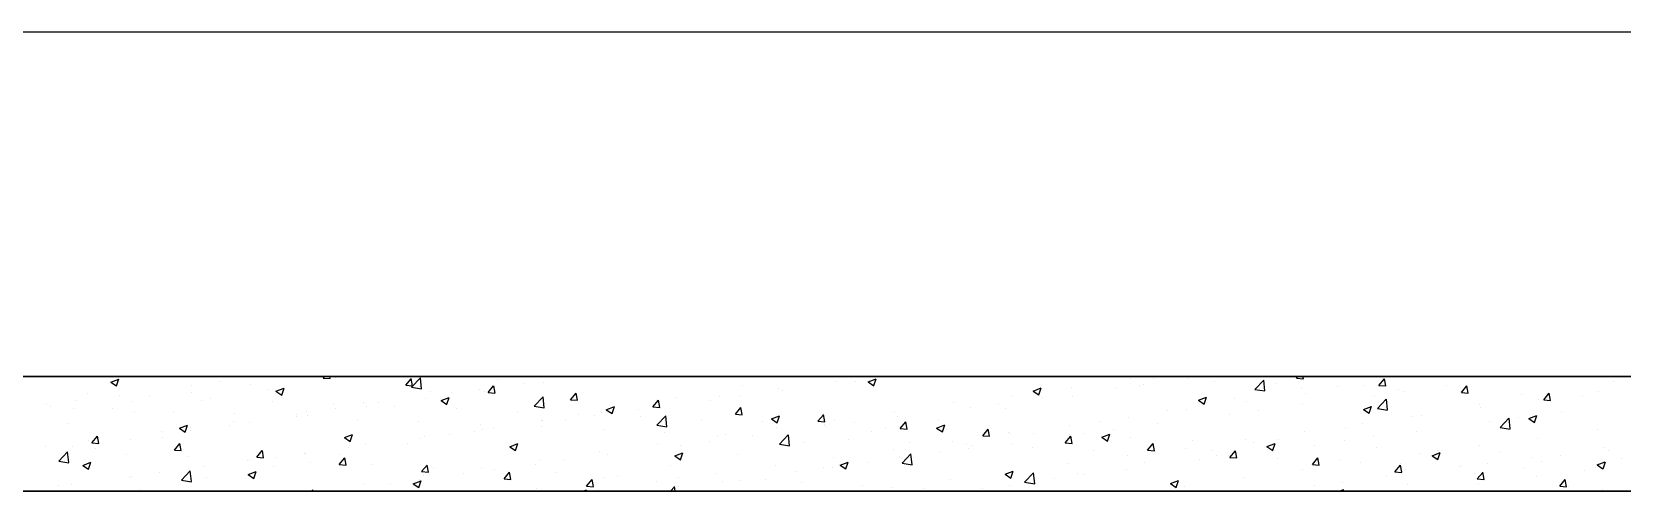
# Model space of a CAD drawing. Header units: metres. Extents: x -55 to 385, y 16 to 159.
# Drawn here: x -23.031 to -21.647, y 76.041 to 76.441 of the extents above; entities that cross this region are included whole.
import ezdxf

# ---------------------------------------------------------------- set-up
doc = ezdxf.new("R2010")
doc.units = ezdxf.units.M
doc.header["$MEASUREMENT"] = 0

msp = doc.modelspace()

# ---------------------------------------------------------------- linework, layer by layer
for p, q in [((-27.57955, 76.44066), (-20.57956, 76.44066)), ((-27.57955, 76.44066), (-20.57956, 76.44066)), ((-20.57956, 76.14066), (-27.57955, 76.14066)), ((-27.57955, 76.14066), (-20.57956, 76.14066)), ((-22.77771, 76.13918), (-22.77647, 76.14066)), ((-22.77172, 76.13869), (-22.77208, 76.14066)), ((-22.4426, 76.14066), (-22.44242, 76.14054)), ((-22.4424, 76.14057), (-22.44237, 76.14066)), ((-21.93088, 76.1391), (-21.92956, 76.14066)), ((-21.92488, 76.13861), (-21.92526, 76.14066)), ((-22.96255, 76.13567), (-22.95555, 76.13836)), ((-22.96255, 76.13567), (-22.95758, 76.13232)), ((-22.95756, 76.13235), (-22.95553, 76.13839)), ((-22.89223, 76.13251), (-22.89223, 76.13251)), ((-22.8672, 76.13581), (-22.8672, 76.13581)), ((-22.84091, 76.1336), (-22.84091, 76.1336)), ((-22.82519, 76.12947), (-22.82519, 76.12947)), ((-22.81884, 76.12766), (-22.81184, 76.13035)), ((-22.81884, 76.12766), (-22.81387, 76.12431)), ((-22.81385, 76.12434), (-22.81182, 76.13038)), ((-22.7904, 76.14), (-22.7904, 76.14)), ((-22.77771, 76.13918), (-22.77174, 76.13866)), ((-22.76687, 76.13948), (-22.76687, 76.13948)), ((-22.70599, 76.13291), (-22.70117, 76.13865)), ((-22.70599, 76.13291), (-22.70001, 76.13238)), ((-22.69999, 76.13241), (-22.70115, 76.13868)), ((-22.70101, 76.1312), (-22.69322, 76.13931)), ((-22.70101, 76.1312), (-22.69212, 76.12982)), ((-22.6921, 76.12984), (-22.6932, 76.13934)), ((-22.68459, 76.12753), (-22.68459, 76.12753)), ((-22.64138, 76.12956), (-22.64138, 76.12956)), ((-22.63782, 76.12765), (-22.63782, 76.12765)), ((-22.63426, 76.12663), (-22.62944, 76.13238)), ((-22.62827, 76.12614), (-22.62942, 76.13241)), ((-22.62627, 76.13754), (-22.62627, 76.13754)), ((-22.60351, 76.13454), (-22.60351, 76.13454)), ((-22.58589, 76.13515), (-22.58589, 76.13515)), ((-22.41313, 76.13258), (-22.41313, 76.13258)), ((-22.38196, 76.12984), (-22.38196, 76.12984)), ((-22.37769, 76.1283), (-22.37769, 76.1283)), ((-22.33145, 76.13624), (-22.33145, 76.13624)), ((-22.31454, 76.13661), (-22.31454, 76.13661)), ((-22.30368, 76.13589), (-22.29668, 76.13858)), ((-22.30368, 76.13589), (-22.29871, 76.13253)), ((-22.29869, 76.13256), (-22.29666, 76.13861)), ((-22.2895, 76.13991), (-22.2895, 76.13991)), ((-22.15997, 76.12788), (-22.15296, 76.13057)), ((-22.15997, 76.12788), (-22.15499, 76.12452)), ((-22.15497, 76.12455), (-22.15295, 76.1306)), ((-22.12694, 76.13139), (-22.12694, 76.13139)), ((-22.08872, 76.13036), (-22.08872, 76.13036)), ((-22.07559, 76.13843), (-22.07559, 76.13843)), ((-22.06735, 76.13298), (-22.06735, 76.13298)), ((-22.06369, 76.13366), (-22.06369, 76.13366)), ((-22.05546, 76.13859), (-22.05546, 76.13859)), ((-22.02581, 76.13864), (-22.02581, 76.13864)), ((-22.00208, 76.13634), (-22.00208, 76.13634)), ((-21.9672, 76.1293), (-21.95941, 76.13741)), ((-21.9672, 76.1293), (-21.95831, 76.12792)), ((-21.95829, 76.12794), (-21.95939, 76.13744)), ((-21.9487, 76.13408), (-21.9487, 76.13408)), ((-21.93088, 76.1391), (-21.9249, 76.13858)), ((-21.92675, 76.13104), (-21.92675, 76.13104)), ((-21.89531, 76.13183), (-21.89531, 76.13183)), ((-21.87251, 76.13248), (-21.87251, 76.13248)), ((-21.85915, 76.13282), (-21.85433, 76.13857)), ((-21.85915, 76.13282), (-21.85317, 76.1323)), ((-21.85315, 76.13233), (-21.85431, 76.1386)), ((-21.84193, 76.12957), (-21.84193, 76.12957)), ((-21.83787, 76.12741), (-21.83787, 76.12741)), ((-21.82057, 76.13998), (-21.82057, 76.13998)), ((-21.79999, 76.1324), (-21.79999, 76.1324)), ((-21.78855, 76.12732), (-21.78855, 76.12732)), ((-21.78742, 76.12655), (-21.7826, 76.13229)), ((-21.78143, 76.12606), (-21.78258, 76.13232)), ((-21.66799, 76.12763), (-21.66799, 76.12763)), ((-21.65528, 76.13609), (-21.65528, 76.13609)), ((-23.0183, 76.11591), (-23.0183, 76.11591)), ((-23.01473, 76.11466), (-23.01473, 76.11466)), ((-22.99326, 76.11921), (-22.99326, 76.11921)), ((-22.98243, 76.12584), (-22.98243, 76.12584)), ((-22.95539, 76.1242), (-22.95539, 76.1242)), ((-22.94419, 76.11906), (-22.94419, 76.11906)), ((-22.92905, 76.12358), (-22.92905, 76.12358)), ((-22.89226, 76.12656), (-22.89226, 76.12656)), ((-22.88351, 76.11946), (-22.88351, 76.11946)), ((-22.87567, 76.12133), (-22.87567, 76.12133)), ((-22.82228, 76.11907), (-22.82228, 76.11907)), ((-22.7689, 76.11682), (-22.7689, 76.11682)), ((-22.76744, 76.11296), (-22.76744, 76.11296)), ((-22.74291, 76.11752), (-22.74291, 76.11752)), ((-22.73968, 76.11421), (-22.73968, 76.11421)), ((-22.72957, 76.11795), (-22.72957, 76.11795)), ((-22.71552, 76.11456), (-22.71552, 76.11456)), ((-22.68833, 76.12125), (-22.68833, 76.12125)), ((-22.67513, 76.11965), (-22.66813, 76.12234)), ((-22.67513, 76.11965), (-22.67015, 76.1163)), ((-22.67013, 76.11633), (-22.66811, 76.12237)), ((-22.66642, 76.12626), (-22.66642, 76.12626)), ((-22.63426, 76.12663), (-22.62828, 76.12611)), ((-22.59429, 76.11464), (-22.5865, 76.12276)), ((-22.59429, 76.11464), (-22.58539, 76.11326)), ((-22.58537, 76.11329), (-22.58648, 76.12278)), ((-22.56254, 76.12036), (-22.55771, 76.1261)), ((-22.56254, 76.12036), (-22.55656, 76.11983)), ((-22.55654, 76.11986), (-22.5577, 76.12613)), ((-22.53141, 76.11164), (-22.52441, 76.11433)), ((-22.52642, 76.10832), (-22.52439, 76.11436)), ((-22.49081, 76.11408), (-22.48599, 76.11983)), ((-22.49081, 76.11408), (-22.48483, 76.11356)), ((-22.48481, 76.11359), (-22.48597, 76.11986)), ((-22.48525, 76.1153), (-22.48525, 76.1153)), ((-22.47145, 76.12257), (-22.47145, 76.12257)), ((-22.4406, 76.12001), (-22.4406, 76.12001)), ((-22.43331, 76.1228), (-22.43331, 76.1228)), ((-22.41908, 76.10781), (-22.41426, 76.11355)), ((-22.41557, 76.12331), (-22.41557, 76.12331)), ((-22.41309, 76.10731), (-22.41424, 76.11358)), ((-22.22939, 76.11749), (-22.22939, 76.11749)), ((-22.21478, 76.11377), (-22.21478, 76.11377)), ((-22.18975, 76.11706), (-22.18975, 76.11706)), ((-22.18398, 76.11295), (-22.18398, 76.11295)), ((-22.17888, 76.12389), (-22.17888, 76.12389)), ((-22.15187, 76.12205), (-22.15187, 76.12205)), ((-22.12566, 76.12297), (-22.12566, 76.12297)), ((-22.01625, 76.11987), (-22.00925, 76.12256)), ((-22.01625, 76.11987), (-22.01128, 76.11652)), ((-22.01126, 76.11655), (-22.00923, 76.12259)), ((-21.98506, 76.12103), (-21.98506, 76.12103)), ((-21.97436, 76.11904), (-21.97436, 76.11904)), ((-21.92606, 76.1158), (-21.92606, 76.1158)), ((-21.92302, 76.12608), (-21.92302, 76.12608)), ((-21.87254, 76.11186), (-21.86554, 76.11455)), ((-21.86755, 76.10854), (-21.86552, 76.11458)), ((-21.8629, 76.12411), (-21.8629, 76.12411)), ((-21.86048, 76.11274), (-21.85269, 76.12086)), ((-21.85156, 76.11139), (-21.85267, 76.12088)), ((-21.78742, 76.12655), (-21.78145, 76.12603)), ((-21.77192, 76.11607), (-21.77192, 76.11607)), ((-21.77044, 76.11373), (-21.77044, 76.11373)), ((-21.73517, 76.12506), (-21.73517, 76.12506)), ((-21.71993, 76.12014), (-21.71993, 76.12014)), ((-21.7157, 76.12027), (-21.71088, 76.12602)), ((-21.7157, 76.12027), (-21.70972, 76.11975)), ((-21.7136, 76.12608), (-21.7136, 76.12608)), ((-21.7097, 76.11978), (-21.71086, 76.12605)), ((-21.68178, 76.1228), (-21.68178, 76.1228)), ((-23.00015, 76.09944), (-23.00015, 76.09944)), ((-22.9947, 76.11266), (-22.9947, 76.11266)), ((-22.96135, 76.1124), (-22.96135, 76.1124)), ((-22.94183, 76.10945), (-22.94183, 76.10945)), ((-22.90796, 76.11015), (-22.90796, 76.11015)), ((-22.85563, 76.10135), (-22.85563, 76.10135)), ((-22.85458, 76.10789), (-22.85458, 76.10789)), ((-22.84213, 76.10031), (-22.84213, 76.10031)), ((-22.80123, 76.10751), (-22.80123, 76.10751)), ((-22.8012, 76.10564), (-22.8012, 76.10564)), ((-22.79248, 76.10967), (-22.79248, 76.10967)), ((-22.79162, 76.10671), (-22.79162, 76.10671)), ((-22.74782, 76.10338), (-22.74782, 76.10338)), ((-22.69444, 76.10113), (-22.69444, 76.10113)), ((-22.66214, 76.1123), (-22.66214, 76.1123)), ((-22.60876, 76.11005), (-22.60876, 76.11005)), ((-22.58808, 76.10255), (-22.58808, 76.10255)), ((-22.5871, 76.10186), (-22.5871, 76.10186)), ((-22.56666, 76.10342), (-22.56666, 76.10342)), ((-22.55537, 76.10779), (-22.55537, 76.10779)), ((-22.54163, 76.10671), (-22.54163, 76.10671)), ((-22.53576, 76.1089), (-22.53576, 76.1089)), ((-22.53141, 76.11164), (-22.52644, 76.10829)), ((-22.52977, 76.11256), (-22.52977, 76.11256)), ((-22.50375, 76.1117), (-22.50375, 76.1117)), ((-22.50199, 76.10554), (-22.50199, 76.10554)), ((-22.48756, 76.09809), (-22.47977, 76.10621)), ((-22.47865, 76.09673), (-22.47976, 76.10623)), ((-22.44861, 76.10328), (-22.44861, 76.10328)), ((-22.41908, 76.10781), (-22.41311, 76.10728)), ((-22.39523, 76.10103), (-22.39523, 76.10103)), ((-22.3877, 76.10364), (-22.3807, 76.10632)), ((-22.3877, 76.10364), (-22.38273, 76.10028)), ((-22.38271, 76.10031), (-22.38068, 76.10635)), ((-22.34736, 76.10153), (-22.34254, 76.10728)), ((-22.34736, 76.10153), (-22.34138, 76.10101)), ((-22.34136, 76.10104), (-22.34252, 76.10731)), ((-22.33267, 76.10295), (-22.33267, 76.10295)), ((-22.31581, 76.10046), (-22.31581, 76.10046)), ((-22.28073, 76.11045), (-22.28073, 76.11045)), ((-22.27794, 76.10545), (-22.27794, 76.10545)), ((-22.27563, 76.09526), (-22.27081, 76.101)), ((-22.26964, 76.09476), (-22.27079, 76.10103)), ((-22.2423, 76.10294), (-22.2423, 76.10294)), ((-22.1017, 76.10101), (-22.1017, 76.10101)), ((-22.07681, 76.10514), (-22.07681, 76.10514)), ((-22.05212, 76.0992), (-22.05212, 76.0992)), ((-22.04338, 76.11102), (-22.04338, 76.11102)), ((-22.0263, 76.11154), (-22.0263, 76.11154)), ((-21.98896, 76.10752), (-21.98896, 76.10752)), ((-21.96393, 76.11081), (-21.96393, 76.11081)), ((-21.87372, 76.0992), (-21.87372, 76.0992)), ((-21.87254, 76.11186), (-21.86757, 76.10851)), ((-21.86048, 76.11274), (-21.85158, 76.11136)), ((-21.83024, 76.10605), (-21.83024, 76.10605)), ((-21.82178, 76.10669), (-21.82178, 76.10669)), ((-21.76315, 76.10127), (-21.76315, 76.10127)), ((-21.75375, 76.09619), (-21.74596, 76.10431)), ((-21.74484, 76.09483), (-21.74594, 76.10433)), ((-21.73811, 76.10456), (-21.73811, 76.10456)), ((-21.72883, 76.10385), (-21.72183, 76.10654)), ((-21.72883, 76.10385), (-21.72385, 76.1005)), ((-21.72383, 76.10053), (-21.72181, 76.10657)), ((-21.70024, 76.10955), (-21.70024, 76.10955)), ((-22.97902, 76.08279), (-22.9742, 76.08853)), ((-22.97302, 76.0823), (-22.97418, 76.08856)), ((-22.94541, 76.08577), (-22.94541, 76.08577)), ((-22.91854, 76.09307), (-22.91854, 76.09307)), ((-22.91787, 76.08749), (-22.91787, 76.08749)), ((-22.90286, 76.09541), (-22.89586, 76.0981)), ((-22.90286, 76.09541), (-22.89789, 76.09205)), ((-22.89787, 76.09208), (-22.89584, 76.09813)), ((-22.89351, 76.09637), (-22.89351, 76.09637)), ((-22.89347, 76.09327), (-22.89347, 76.09327)), ((-22.85955, 76.0975), (-22.85955, 76.0975)), ((-22.75915, 76.0874), (-22.75215, 76.09009)), ((-22.75915, 76.0874), (-22.75418, 76.08404)), ((-22.75416, 76.08408), (-22.75213, 76.09012)), ((-22.69272, 76.08682), (-22.69272, 76.08682)), ((-22.68955, 76.08796), (-22.68955, 76.08796)), ((-22.66769, 76.09012), (-22.66769, 76.09012)), ((-22.6464, 76.09254), (-22.6464, 76.09254)), ((-22.64105, 76.09887), (-22.64105, 76.09887)), ((-22.63904, 76.09436), (-22.63904, 76.09436)), ((-22.62982, 76.0951), (-22.62982, 76.0951)), ((-22.58767, 76.09662), (-22.58767, 76.09662)), ((-22.53429, 76.09436), (-22.53429, 76.09436)), ((-22.48756, 76.09809), (-22.47867, 76.09671)), ((-22.48091, 76.09211), (-22.48091, 76.09211)), ((-22.43452, 76.08951), (-22.43452, 76.08951)), ((-22.42752, 76.08985), (-22.42752, 76.08985)), ((-22.404, 76.08885), (-22.404, 76.08885)), ((-22.38318, 76.09655), (-22.38318, 76.09655)), ((-22.38084, 76.08154), (-22.37305, 76.08966)), ((-22.37414, 76.08759), (-22.37414, 76.08759)), ((-22.37193, 76.08018), (-22.37303, 76.08968)), ((-22.34184, 76.09877), (-22.34184, 76.09877)), ((-22.34084, 76.09717), (-22.34084, 76.09717)), ((-22.32076, 76.08534), (-22.32076, 76.08534)), ((-22.30062, 76.09293), (-22.30062, 76.09293)), ((-22.28846, 76.09652), (-22.28846, 76.09652)), ((-22.27563, 76.09526), (-22.26965, 76.09473)), ((-22.24399, 76.09563), (-22.23699, 76.09831)), ((-22.24399, 76.09563), (-22.23901, 76.09227)), ((-22.239, 76.0923), (-22.23697, 76.09834)), ((-22.23508, 76.09426), (-22.23508, 76.09426)), ((-22.2039, 76.08898), (-22.19908, 76.09473)), ((-22.2039, 76.08898), (-22.19793, 76.08846)), ((-22.19791, 76.08849), (-22.19907, 76.09476)), ((-22.1817, 76.092), (-22.1817, 76.092)), ((-22.18009, 76.0906), (-22.18009, 76.0906)), ((-22.16002, 76.091), (-22.16002, 76.091)), ((-22.13218, 76.0827), (-22.12736, 76.08845)), ((-22.12832, 76.08975), (-22.12832, 76.08975)), ((-22.12815, 76.0981), (-22.12815, 76.0981)), ((-22.12618, 76.08221), (-22.12734, 76.08848)), ((-22.11503, 76.09092), (-22.11503, 76.09092)), ((-22.10028, 76.08762), (-22.09327, 76.09031)), ((-22.10028, 76.08762), (-22.0953, 76.08426)), ((-22.09528, 76.08429), (-22.09326, 76.09034)), ((-22.08999, 76.09422), (-22.08999, 76.09422)), ((-22.07493, 76.08749), (-22.07493, 76.08749)), ((-22.02155, 76.08524), (-22.02155, 76.08524)), ((-21.97558, 76.08575), (-21.97558, 76.08575)), ((-21.94687, 76.08603), (-21.94687, 76.08603)), ((-21.92423, 76.09279), (-21.92423, 76.09279)), ((-21.88856, 76.09604), (-21.88856, 76.09604)), ((-21.86417, 76.08797), (-21.86417, 76.08797)), ((-21.8263, 76.09295), (-21.8263, 76.09295)), ((-21.75375, 76.09619), (-21.74486, 76.09481)), ((-21.72115, 76.08685), (-21.72115, 76.08685)), ((-21.66921, 76.09434), (-21.66921, 76.09434)), ((-23.01957, 76.07977), (-23.01957, 76.07977)), ((-23.00793, 76.06689), (-23.00014, 76.075)), ((-23.00233, 76.07501), (-23.00233, 76.07501)), ((-22.99901, 76.06553), (-23.00012, 76.07503)), ((-22.99592, 76.07937), (-22.99592, 76.07937)), ((-22.9817, 76.08475), (-22.9817, 76.08475)), ((-22.97902, 76.08279), (-22.97304, 76.08227)), ((-22.97619, 76.07748), (-22.97619, 76.07748)), ((-22.94894, 76.07275), (-22.94894, 76.07275)), ((-22.90729, 76.07651), (-22.90247, 76.08226)), ((-22.90729, 76.07651), (-22.90131, 76.07599)), ((-22.90129, 76.07602), (-22.90245, 76.08229)), ((-22.83556, 76.07024), (-22.83074, 76.07598)), ((-22.82957, 76.06975), (-22.83072, 76.07601)), ((-22.79375, 76.07352), (-22.79375, 76.07352)), ((-22.79283, 76.07342), (-22.79283, 76.07342)), ((-22.76304, 76.07252), (-22.76304, 76.07252)), ((-22.75588, 76.07851), (-22.75588, 76.07851)), ((-22.74089, 76.08092), (-22.74089, 76.08092)), ((-22.70472, 76.08253), (-22.70472, 76.08253)), ((-22.61544, 76.07939), (-22.60843, 76.08208)), ((-22.61544, 76.07939), (-22.61046, 76.07604)), ((-22.61044, 76.07607), (-22.60842, 76.08211)), ((-22.53697, 76.07561), (-22.53697, 76.07561)), ((-22.53006, 76.07226), (-22.53006, 76.07226)), ((-22.48646, 76.08201), (-22.48646, 76.08201)), ((-22.47172, 76.07138), (-22.46472, 76.07407)), ((-22.47172, 76.07138), (-22.46675, 76.06803)), ((-22.46691, 76.08057), (-22.46691, 76.08057)), ((-22.46673, 76.06806), (-22.4647, 76.0741)), ((-22.44187, 76.08387), (-22.44187, 76.08387)), ((-22.41726, 76.07291), (-22.41726, 76.07291)), ((-22.38084, 76.08154), (-22.37195, 76.08016)), ((-22.35894, 76.08292), (-22.35894, 76.08292)), ((-22.28195, 76.07716), (-22.28195, 76.07716)), ((-22.27412, 76.06499), (-22.26633, 76.07311)), ((-22.26738, 76.08308), (-22.26738, 76.08308)), ((-22.2652, 76.06363), (-22.26631, 76.07313)), ((-22.24109, 76.07432), (-22.24109, 76.07432)), ((-22.2306, 76.0842), (-22.2306, 76.0842)), ((-22.21834, 76.08099), (-22.21834, 76.08099)), ((-22.21605, 76.07762), (-22.21605, 76.07762)), ((-22.214, 76.08083), (-22.214, 76.08083)), ((-22.17818, 76.08261), (-22.17818, 76.08261)), ((-22.16061, 76.07857), (-22.16061, 76.07857)), ((-22.13218, 76.0827), (-22.1262, 76.08218)), ((-22.10723, 76.07632), (-22.10723, 76.07632)), ((-22.07803, 76.07185), (-22.07803, 76.07185)), ((-22.06045, 76.07643), (-22.05563, 76.08218)), ((-22.06045, 76.07643), (-22.05448, 76.07591)), ((-22.05446, 76.07594), (-22.05561, 76.08221)), ((-22.05385, 76.07406), (-22.05385, 76.07406)), ((-22.02752, 76.07825), (-22.02752, 76.07825)), ((-22.00519, 76.07602), (-22.00519, 76.07602)), ((-22.00047, 76.07181), (-22.00047, 76.07181)), ((-21.99024, 76.07137), (-21.99024, 76.07137)), ((-21.98873, 76.07015), (-21.98391, 76.0759)), ((-21.98273, 76.06966), (-21.98389, 76.07593)), ((-21.96817, 76.08298), (-21.96817, 76.08298)), ((-21.95656, 76.07961), (-21.94956, 76.0823)), ((-21.95656, 76.07961), (-21.95159, 76.07625)), ((-21.95236, 76.07636), (-21.95236, 76.07636)), ((-21.95157, 76.07628), (-21.94954, 76.08233)), ((-21.91479, 76.08073), (-21.91479, 76.08073)), ((-21.88921, 76.08467), (-21.88921, 76.08467)), ((-21.8614, 76.07847), (-21.8614, 76.07847)), ((-21.823, 76.0734), (-21.823, 76.0734)), ((-21.81285, 76.0716), (-21.80585, 76.07429)), ((-21.81285, 76.0716), (-21.80788, 76.06824)), ((-21.80802, 76.07622), (-21.80802, 76.07622)), ((-21.80786, 76.06827), (-21.80583, 76.07432)), ((-21.77166, 76.08044), (-21.77166, 76.08044)), ((-21.75464, 76.07396), (-21.75464, 76.07396)), ((-21.70126, 76.07171), (-21.70126, 76.07171)), ((-21.66339, 76.07842), (-21.66339, 76.07842)), ((-21.65941, 76.07642), (-21.65941, 76.07642)), ((-23.00793, 76.06689), (-22.99903, 76.06551)), ((-22.98688, 76.06316), (-22.97988, 76.06584)), ((-22.98688, 76.06316), (-22.98191, 76.0598)), ((-22.98189, 76.05983), (-22.97986, 76.06587)), ((-22.9012, 76.05034), (-22.89341, 76.05845)), ((-22.89556, 76.0705), (-22.89556, 76.0705)), ((-22.89469, 76.05998), (-22.89469, 76.05998)), ((-22.89229, 76.04898), (-22.89339, 76.05848)), ((-22.88194, 76.06191), (-22.88194, 76.06191)), ((-22.84334, 76.06702), (-22.84334, 76.06702)), ((-22.84317, 76.05515), (-22.83617, 76.05783)), ((-22.84218, 76.06824), (-22.84218, 76.06824)), ((-22.83818, 76.05182), (-22.83615, 76.05786)), ((-22.83556, 76.07024), (-22.82959, 76.06971)), ((-22.82136, 76.06251), (-22.82136, 76.06251)), ((-22.81879, 76.07022), (-22.81879, 76.07022)), ((-22.7888, 76.06598), (-22.7888, 76.06598)), ((-22.76384, 76.06396), (-22.75902, 76.06971)), ((-22.76384, 76.06396), (-22.75786, 76.06344)), ((-22.75784, 76.06347), (-22.759, 76.06974)), ((-22.73542, 76.06373), (-22.73542, 76.06373)), ((-22.69211, 76.05769), (-22.68729, 76.06343)), ((-22.69211, 76.05769), (-22.68613, 76.05716)), ((-22.68612, 76.0572), (-22.68727, 76.06346)), ((-22.68203, 76.06147), (-22.68203, 76.06147)), ((-22.64026, 76.06107), (-22.64026, 76.06107)), ((-22.62865, 76.05922), (-22.62865, 76.05922)), ((-22.59297, 76.06398), (-22.59297, 76.06398)), ((-22.58832, 76.06857), (-22.58832, 76.06857)), ((-22.56793, 76.06727), (-22.56793, 76.06727)), ((-22.47558, 76.0629), (-22.47558, 76.0629)), ((-22.3844, 76.06326), (-22.3844, 76.06326)), ((-22.36715, 76.05773), (-22.36715, 76.05773)), ((-22.34212, 76.06102), (-22.34212, 76.06102)), ((-22.33498, 76.06097), (-22.33498, 76.06097)), ((-22.33389, 76.06966), (-22.33389, 76.06966)), ((-22.32801, 76.06337), (-22.32101, 76.06606)), ((-22.32801, 76.06337), (-22.32304, 76.06002)), ((-22.32302, 76.06005), (-22.32099, 76.06609)), ((-22.30424, 76.06601), (-22.30424, 76.06601)), ((-22.27666, 76.07098), (-22.27666, 76.07098)), ((-22.27412, 76.06499), (-22.26522, 76.06361)), ((-22.1843, 76.05536), (-22.1773, 76.05805)), ((-22.17931, 76.05204), (-22.17728, 76.05808)), ((-22.12937, 76.06481), (-22.12937, 76.06481)), ((-22.07843, 76.05976), (-22.07843, 76.05976)), ((-22.06351, 76.06601), (-22.06351, 76.06601)), ((-22.01527, 76.06808), (-22.01527, 76.06808)), ((-21.98873, 76.07015), (-21.98275, 76.06963)), ((-21.94708, 76.06955), (-21.94708, 76.06955)), ((-21.92545, 76.0595), (-21.92545, 76.0595)), ((-21.917, 76.06388), (-21.91218, 76.06962)), ((-21.917, 76.06388), (-21.91102, 76.06336)), ((-21.91101, 76.06339), (-21.91216, 76.06965)), ((-21.8937, 76.06729), (-21.8937, 76.06729)), ((-21.87494, 76.06591), (-21.87494, 76.06591)), ((-21.84527, 76.0576), (-21.84045, 76.06335)), ((-21.84527, 76.0576), (-21.8393, 76.05708)), ((-21.83928, 76.05711), (-21.84044, 76.06338)), ((-21.84032, 76.06504), (-21.84032, 76.06504)), ((-21.78945, 76.06183), (-21.78945, 76.06183)), ((-21.78694, 76.06278), (-21.78694, 76.06278)), ((-21.76442, 76.06512), (-21.76442, 76.06512)), ((-21.73356, 76.06053), (-21.73356, 76.06053)), ((-21.72655, 76.07011), (-21.72655, 76.07011)), ((-21.71773, 76.06641), (-21.71773, 76.06641)), ((-21.68017, 76.05827), (-21.68017, 76.05827)), ((-21.67042, 76.06105), (-21.67042, 76.06105)), ((-21.66914, 76.06359), (-21.66214, 76.06628)), ((-21.66914, 76.06359), (-21.66416, 76.06024)), ((-21.66414, 76.06027), (-21.66212, 76.06631)), ((-21.64788, 76.06945), (-21.64788, 76.06945)), ((-23.008, 76.04531), (-23.008, 76.04531)), ((-22.99714, 76.04608), (-22.99714, 76.04608)), ((-22.94663, 76.05248), (-22.94663, 76.05248)), ((-22.94485, 76.05363), (-22.94485, 76.05363)), ((-22.91981, 76.05692), (-22.91981, 76.05692)), ((-22.9012, 76.05034), (-22.89231, 76.04896)), ((-22.87968, 76.05249), (-22.87968, 76.05249)), ((-22.84317, 76.05515), (-22.8382, 76.05179)), ((-22.74211, 76.04763), (-22.74211, 76.04763)), ((-22.71903, 76.04738), (-22.71903, 76.04738)), ((-22.69946, 76.04714), (-22.69246, 76.04983)), ((-22.69946, 76.04714), (-22.69448, 76.04378)), ((-22.69447, 76.04381), (-22.69244, 76.04986)), ((-22.694, 76.05068), (-22.694, 76.05068)), ((-22.69077, 76.05467), (-22.69077, 76.05467)), ((-22.65612, 76.05566), (-22.65612, 76.05566)), ((-22.62039, 76.05141), (-22.61557, 76.05716)), ((-22.62039, 76.05141), (-22.61441, 76.05089)), ((-22.61439, 76.05092), (-22.61555, 76.05719)), ((-22.57527, 76.05696), (-22.57527, 76.05696)), ((-22.54866, 76.04514), (-22.54384, 76.05088)), ((-22.54866, 76.04514), (-22.54268, 76.04461)), ((-22.54266, 76.04464), (-22.54382, 76.05091)), ((-22.53389, 76.05289), (-22.53389, 76.05289)), ((-22.52189, 76.05471), (-22.52189, 76.05471)), ((-22.48768, 76.04872), (-22.48768, 76.04872)), ((-22.47542, 76.04066), (-22.47211, 76.04461)), ((-22.47136, 76.04066), (-22.47209, 76.04464)), ((-22.4685, 76.05245), (-22.4685, 76.05245)), ((-22.46818, 76.04443), (-22.46818, 76.04443)), ((-22.43574, 76.05622), (-22.43574, 76.05622)), ((-22.43031, 76.04941), (-22.43031, 76.04941)), ((-22.41512, 76.0502), (-22.41512, 76.0502)), ((-22.3933, 76.05096), (-22.3933, 76.05096)), ((-22.36174, 76.04794), (-22.36174, 76.04794)), ((-22.30836, 76.04568), (-22.30836, 76.04568)), ((-22.28316, 76.04387), (-22.28316, 76.04387)), ((-22.23182, 76.05091), (-22.23182, 76.05091)), ((-22.1843, 76.05536), (-22.17932, 76.05201)), ((-22.18131, 76.05731), (-22.18131, 76.05731)), ((-22.18015, 76.04599), (-22.18015, 76.04599)), ((-22.16739, 76.04844), (-22.1596, 76.05655)), ((-22.16739, 76.04844), (-22.1585, 76.04706)), ((-22.15848, 76.04708), (-22.15958, 76.05658)), ((-22.14133, 76.05148), (-22.14133, 76.05148)), ((-22.12183, 76.056), (-22.12183, 76.056)), ((-22.1163, 76.05478), (-22.1163, 76.05478)), ((-22.04059, 76.04736), (-22.03358, 76.05004)), ((-22.04059, 76.04736), (-22.03561, 76.044)), ((-22.03559, 76.04403), (-22.03356, 76.05007)), ((-22.02873, 76.04497), (-22.02873, 76.04497)), ((-21.97679, 76.05246), (-21.97679, 76.05246)), ((-21.91552, 76.04523), (-21.91552, 76.04523)), ((-21.89048, 76.04853), (-21.89048, 76.04853)), ((-21.85261, 76.05351), (-21.85261, 76.05351)), ((-21.83437, 76.04639), (-21.83437, 76.04639)), ((-21.77605, 76.0564), (-21.77605, 76.0564)), ((-21.77355, 76.05133), (-21.76873, 76.05707)), ((-21.77355, 76.05133), (-21.76757, 76.05081)), ((-21.77287, 76.04716), (-21.77287, 76.04716)), ((-21.76755, 76.05084), (-21.76871, 76.0571)), ((-21.72236, 76.05356), (-21.72236, 76.05356)), ((-21.70182, 76.04505), (-21.697, 76.0508)), ((-21.70182, 76.04505), (-21.69585, 76.04453)), ((-21.69583, 76.04456), (-21.69698, 76.05083)), ((-21.69377, 76.04445), (-21.69377, 76.04445)), ((-27.57955, 76.04066), (-20.57956, 76.04066)), ((-20.57956, 76.04066), (-27.57955, 76.04066)), ((-20.57956, 76.04066), (-27.57955, 76.04066)), ((-22.938, 76.04248), (-22.938, 76.04248)), ((-22.78788, 76.04066), (-22.78669, 76.0419)), ((-22.78652, 76.04066), (-22.78667, 76.04192)), ((-22.59221, 76.04288), (-22.59221, 76.04288)), ((-22.55175, 76.04066), (-22.54874, 76.04182)), ((-22.54912, 76.04066), (-22.54873, 76.04185)), ((-22.53819, 76.04232), (-22.53819, 76.04232)), ((-22.49321, 76.04113), (-22.49321, 76.04113)), ((-22.45161, 76.04095), (-22.45161, 76.04095)), ((-22.25498, 76.04343), (-22.25498, 76.04343)), ((-22.20449, 76.04317), (-22.20449, 76.04317)), ((-22.20159, 76.04117), (-22.20159, 76.04117)), ((-21.89344, 76.04066), (-21.88987, 76.04203)), ((-21.89032, 76.04066), (-21.88985, 76.04206)), ((-21.66466, 76.04228), (-21.66466, 76.04228))]:
    msp.add_line(p, q)

doc.saveas('drawing.dxf')
